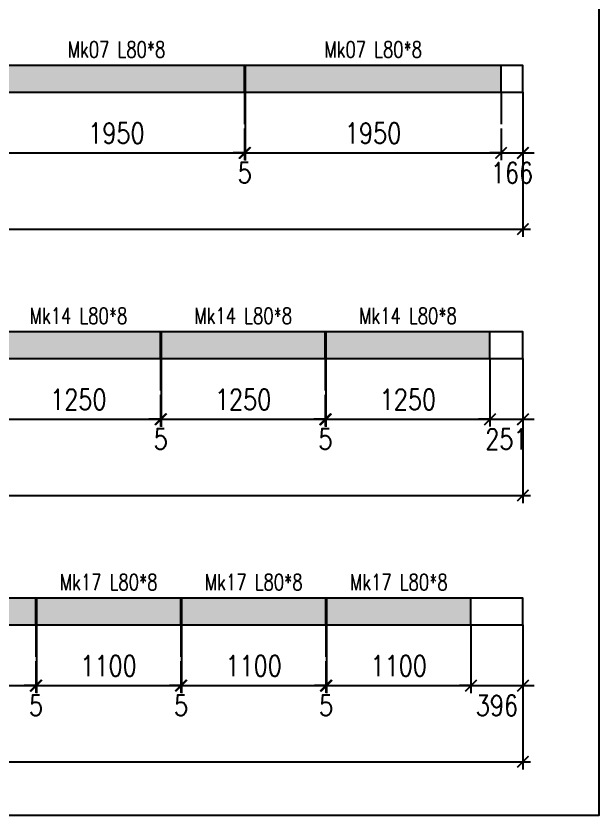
# Model space of a CAD drawing. Header units: millimetres. Extents: x -56 to 421004, y -1 to 91234.
# Drawn here: x 180866 to 185307, y 66304 to 72392 of the extents above; entities that cross this region are included whole.
import ezdxf
from ezdxf.enums import TextEntityAlignment as Align

# ---------------------------------------------------------------- set-up
doc = ezdxf.new("R2010")
doc.units = ezdxf.units.MM
doc.styles.add('EasyCutStyle', font='romans.shx', dxfattribs={"width": 0.8})
doc.styles.add('EasyCutStyleOptimezeBars', font='Romans.shx', dxfattribs={"width": 0.8})
doc.dimstyles.new('EasyCutDimOptimezeBars', dxfattribs={"dimscale": 57.971, "dimtxt": 2.7, "dimasz": 1.5, "dimexe": 1, "dimexo": 0, "dimgap": 1.25, "dimtad": 1, "dimdec": 1, "dimrnd": 0.5, "dimzin": 12, "dimdsep": 46, "dimtxsty": 'EasyCutStyleOptimezeBars', "dimblk": 'ARCHTICK', "dimblk1": 'ARCHTICK', "dimblk2": 'ARCHTICK', "dimcen": 1, "dimdle": 1, "dimclrd": 1, "dimclre": 1, "dimclrt": 3, "dimadec": 3, "dimazin": 0, "dimtfac": 1, "dimtdec": 1, "dimtix": 1, "dimtmove": 0, "dimatfit": 3, "dimfxl": 1, "dimtfill": 1, "dimtolj": 1, "dimtzin": 0, "dimarcsym": 0})

# ---------------------------------------------------------------- blocks, each defined once
blk = doc.blocks.new('_ArchTick')
at = {"color": 0, "linetype": 'ByBlock', "const_width": 0.15}
blk.add_lwpolyline([(-0.5, -0.5), (0.5, 0.5)], dxfattribs=at)
blk = doc.blocks.new('*D1049')
at = {"color": 1, "lineweight": -2}
for p, q in [((180656.3, 71812.1), (180656.3, 71290.3)), ((182606.3, 71812.1), (182606.3, 71290.3)), ((180598.3, 71348.3), (182664.2, 71348.3))]:
    blk.add_line(p, q, dxfattribs=at)
at = {"layer": 'Defpoints', "color": 0}
for p in [(180656.3, 71812.1), (182606.3, 71812.1), (182606.3, 71348.3)]:
    blk.add_point(p, dxfattribs=at)
at = {"color": 1, "lineweight": -2, "xscale": 86.9637, "yscale": 86.9637, "zscale": 86.9637, "rotation": 180}
blk.add_blockref('_ArchTick', (180656.3, 71348.3), dxfattribs=at)
at = {"color": 1, "lineweight": -2, "xscale": 86.9637, "yscale": 86.9637, "zscale": 86.9637}
blk.add_blockref('_ArchTick', (182606.3, 71348.3), dxfattribs=at)
at = {"color": 3, "insert": (181631.3, 71499), "char_height": 156.53, "attachment_point": 5, "style": 'EasyCutStyleOptimezeBars', "bg_fill": 3, "box_fill_scale": 1.1, "bg_fill_color": 256, "bg_fill_true_color": 13158600, "bg_fill_transparency": 4837208}
blk.add_mtext('\\A1;1950', dxfattribs=at)
blk = doc.blocks.new('*D1050')
at = {"color": 1, "lineweight": -2}
for p, q in [((182606.3, 71812.1), (182606.3, 71290.3)), ((182611.3, 71812.1), (182611.3, 71290.3)), ((182606.3, 71348.3), (182519.3, 71348.3)), ((182606.3, 71348.3), (182611.3, 71348.3)), ((182611.3, 71348.3), (182698.2, 71348.3))]:
    blk.add_line(p, q, dxfattribs=at)
at = {"layer": 'Defpoints', "color": 0}
for p in [(182606.3, 71812.1), (182611.3, 71812.1), (182611.3, 71348.3)]:
    blk.add_point(p, dxfattribs=at)
at = {"color": 1, "lineweight": -2, "xscale": 86.9637, "yscale": 86.9637, "zscale": 86.9637}
blk.add_blockref('_ArchTick', (182606.3, 71348.3), dxfattribs=at)
at = {"color": 1, "lineweight": -2, "xscale": 86.9637, "yscale": 86.9637, "zscale": 86.9637, "rotation": 180}
blk.add_blockref('_ArchTick', (182611.3, 71348.3), dxfattribs=at)
at = {"color": 3, "char_height": 156.53, "attachment_point": 5, "style": 'EasyCutStyleOptimezeBars', "bg_fill": 3, "box_fill_scale": 1.1, "bg_fill_color": 256, "bg_fill_true_color": 13158600}
for s, insert, bg_fill_transparency in [('\\A1;', (182608.8, 71551.2), 14860368), ('\\A1;5', (182608.8, 71197.5), 14860304)]:
    blk.add_mtext(s, dxfattribs=dict(at, insert=insert, bg_fill_transparency=bg_fill_transparency))
blk = doc.blocks.new('*D1051')
at = {"color": 1, "lineweight": -2}
for p, q in [((182611.3, 71812.1), (182611.3, 71290.3)), ((184561.3, 71812.1), (184561.3, 71290.3)), ((182553.3, 71348.3), (184619.2, 71348.3))]:
    blk.add_line(p, q, dxfattribs=at)
at = {"layer": 'Defpoints', "color": 0}
for p in [(182611.3, 71812.1), (184561.3, 71812.1), (184561.3, 71348.3)]:
    blk.add_point(p, dxfattribs=at)
at = {"color": 1, "lineweight": -2, "xscale": 86.9637, "yscale": 86.9637, "zscale": 86.9637, "rotation": 180}
blk.add_blockref('_ArchTick', (182611.3, 71348.3), dxfattribs=at)
at = {"color": 1, "lineweight": -2, "xscale": 86.9637, "yscale": 86.9637, "zscale": 86.9637}
blk.add_blockref('_ArchTick', (184561.3, 71348.3), dxfattribs=at)
at = {"color": 3, "insert": (183586.3, 71499), "char_height": 156.53, "attachment_point": 5, "style": 'EasyCutStyleOptimezeBars', "bg_fill": 3, "box_fill_scale": 1.1, "bg_fill_color": 256, "bg_fill_true_color": 13158600, "bg_fill_transparency": 0}
blk.add_mtext('\\A1;1950', dxfattribs=at)
blk = doc.blocks.new('*D1052')
at = {"color": 1, "lineweight": -2}
for p, q in [((184561.3, 71812.1), (184561.3, 71290.3)), ((184727.3, 71812.1), (184727.3, 71290.3)), ((184561.3, 71348.3), (184474.3, 71348.3)), ((184561.3, 71348.3), (184727.3, 71348.3)), ((184727.3, 71348.3), (184814.2, 71348.3))]:
    blk.add_line(p, q, dxfattribs=at)
at = {"layer": 'Defpoints', "color": 0}
for p in [(184561.3, 71812.1), (184727.3, 71812.1), (184727.3, 71348.3)]:
    blk.add_point(p, dxfattribs=at)
at = {"color": 1, "lineweight": -2, "xscale": 86.9637, "yscale": 86.9637, "zscale": 86.9637}
blk.add_blockref('_ArchTick', (184561.3, 71348.3), dxfattribs=at)
at = {"color": 1, "lineweight": -2, "xscale": 86.9637, "yscale": 86.9637, "zscale": 86.9637, "rotation": 180}
blk.add_blockref('_ArchTick', (184727.3, 71348.3), dxfattribs=at)
at = {"color": 3, "char_height": 156.53, "attachment_point": 5, "style": 'EasyCutStyleOptimezeBars', "bg_fill": 3, "box_fill_scale": 1.1, "bg_fill_color": 256, "bg_fill_true_color": 13158600}
for s, insert, bg_fill_transparency in [('\\A1;', (184644.3, 71551.2), 14878752), ('\\A1;166', (184644.3, 71197.5), 10650124)]:
    blk.add_mtext(s, dxfattribs=dict(at, insert=insert, bg_fill_transparency=bg_fill_transparency))
blk = doc.blocks.new('*D1053')
at = {"color": 1, "lineweight": -2}
for p, q in [((172726.3, 71812.1), (172726.3, 70710.5)), ((184727.3, 71812.1), (184727.3, 70710.5)), ((172668.3, 70768.5), (184785.2, 70768.5))]:
    blk.add_line(p, q, dxfattribs=at)
at = {"layer": 'Defpoints', "color": 0}
for p in [(172726.3, 71812.1), (184727.3, 71812.1), (184727.3, 70768.5)]:
    blk.add_point(p, dxfattribs=at)
at = {"color": 1, "lineweight": -2, "xscale": 86.9637, "yscale": 86.9637, "zscale": 86.9637, "rotation": 180}
blk.add_blockref('_ArchTick', (172726.3, 70768.5), dxfattribs=at)
at = {"color": 1, "lineweight": -2, "xscale": 86.9637, "yscale": 86.9637, "zscale": 86.9637}
blk.add_blockref('_ArchTick', (184727.3, 70768.5), dxfattribs=at)
at = {"color": 3, "insert": (178726.8, 70919.3), "char_height": 156.53, "attachment_point": 5, "style": 'EasyCutStyleOptimezeBars', "bg_fill": 3, "box_fill_scale": 1.1, "bg_fill_color": 256, "bg_fill_true_color": 13158600, "bg_fill_transparency": 0}
blk.add_mtext('\\A1;12001', dxfattribs=at)
blk = doc.blocks.new('*D1067')
at = {"color": 1, "lineweight": -2}
for p, q in [((180716.3, 69782.9), (180716.3, 69261.2)), ((181966.3, 69782.9), (181966.3, 69261.2)), ((180658.3, 69319.1), (182024.2, 69319.1))]:
    blk.add_line(p, q, dxfattribs=at)
at = {"layer": 'Defpoints', "color": 0}
for p in [(180716.3, 69782.9), (181966.3, 69782.9), (181966.3, 69319.1)]:
    blk.add_point(p, dxfattribs=at)
at = {"color": 1, "lineweight": -2, "xscale": 86.9637, "yscale": 86.9637, "zscale": 86.9637, "rotation": 180}
blk.add_blockref('_ArchTick', (180716.3, 69319.1), dxfattribs=at)
at = {"color": 1, "lineweight": -2, "xscale": 86.9637, "yscale": 86.9637, "zscale": 86.9637}
blk.add_blockref('_ArchTick', (181966.3, 69319.1), dxfattribs=at)
at = {"color": 3, "insert": (181341.3, 69469.9), "char_height": 156.53, "attachment_point": 5, "style": 'EasyCutStyleOptimezeBars', "bg_fill": 3, "box_fill_scale": 1.1, "bg_fill_color": 256, "bg_fill_true_color": 13158600, "bg_fill_transparency": 3562700}
blk.add_mtext('\\A1;1250', dxfattribs=at)
blk = doc.blocks.new('*D1068')
at = {"color": 1, "lineweight": -2}
for p, q in [((181966.3, 69782.9), (181966.3, 69261.2)), ((181971.3, 69782.9), (181971.3, 69261.2)), ((181966.3, 69319.1), (181879.3, 69319.1)), ((181966.3, 69319.1), (181971.3, 69319.1)), ((181971.3, 69319.1), (182058.2, 69319.1))]:
    blk.add_line(p, q, dxfattribs=at)
at = {"layer": 'Defpoints', "color": 0}
for p in [(181966.3, 69782.9), (181971.3, 69782.9), (181971.3, 69319.1)]:
    blk.add_point(p, dxfattribs=at)
at = {"color": 1, "lineweight": -2, "xscale": 86.9637, "yscale": 86.9637, "zscale": 86.9637}
blk.add_blockref('_ArchTick', (181966.3, 69319.1), dxfattribs=at)
at = {"color": 1, "lineweight": -2, "xscale": 86.9637, "yscale": 86.9637, "zscale": 86.9637, "rotation": 180}
blk.add_blockref('_ArchTick', (181971.3, 69319.1), dxfattribs=at)
at = {"color": 3, "char_height": 156.53, "attachment_point": 5, "style": 'EasyCutStyleOptimezeBars', "bg_fill": 3, "box_fill_scale": 1.1, "bg_fill_color": 256, "bg_fill_true_color": 13158600}
for s, insert, bg_fill_transparency in [('\\A1;', (181968.8, 69522), 15712400), ('\\A1;5', (181968.8, 69168.4), 15712336)]:
    blk.add_mtext(s, dxfattribs=dict(at, insert=insert, bg_fill_transparency=bg_fill_transparency))
blk = doc.blocks.new('*D1069')
at = {"color": 1, "lineweight": -2}
for p, q in [((181971.3, 69782.9), (181971.3, 69261.2)), ((183221.3, 69782.9), (183221.3, 69261.2)), ((181913.3, 69319.1), (183279.2, 69319.1))]:
    blk.add_line(p, q, dxfattribs=at)
at = {"layer": 'Defpoints', "color": 0}
for p in [(181971.3, 69782.9), (183221.3, 69782.9), (183221.3, 69319.1)]:
    blk.add_point(p, dxfattribs=at)
at = {"color": 1, "lineweight": -2, "xscale": 86.9637, "yscale": 86.9637, "zscale": 86.9637, "rotation": 180}
blk.add_blockref('_ArchTick', (181971.3, 69319.1), dxfattribs=at)
at = {"color": 1, "lineweight": -2, "xscale": 86.9637, "yscale": 86.9637, "zscale": 86.9637}
blk.add_blockref('_ArchTick', (183221.3, 69319.1), dxfattribs=at)
at = {"color": 3, "insert": (182596.3, 69469.9), "char_height": 156.53, "attachment_point": 5, "style": 'EasyCutStyleOptimezeBars', "bg_fill": 3, "box_fill_scale": 1.1, "bg_fill_color": 256, "bg_fill_true_color": 13158600, "bg_fill_transparency": 15721536}
blk.add_mtext('\\A1;1250', dxfattribs=at)
blk = doc.blocks.new('*D1070')
at = {"color": 1, "lineweight": -2}
for p, q in [((183221.3, 69782.9), (183221.3, 69261.2)), ((183226.3, 69782.9), (183226.3, 69261.2)), ((183221.3, 69319.1), (183134.3, 69319.1)), ((183221.3, 69319.1), (183226.3, 69319.1)), ((183226.3, 69319.1), (183313.2, 69319.1))]:
    blk.add_line(p, q, dxfattribs=at)
at = {"layer": 'Defpoints', "color": 0}
for p in [(183221.3, 69782.9), (183226.3, 69782.9), (183226.3, 69319.1)]:
    blk.add_point(p, dxfattribs=at)
at = {"color": 1, "lineweight": -2, "xscale": 86.9637, "yscale": 86.9637, "zscale": 86.9637}
blk.add_blockref('_ArchTick', (183221.3, 69319.1), dxfattribs=at)
at = {"color": 1, "lineweight": -2, "xscale": 86.9637, "yscale": 86.9637, "zscale": 86.9637, "rotation": 180}
blk.add_blockref('_ArchTick', (183226.3, 69319.1), dxfattribs=at)
at = {"color": 3, "char_height": 156.53, "attachment_point": 5, "style": 'EasyCutStyleOptimezeBars', "bg_fill": 3, "box_fill_scale": 1.1, "bg_fill_color": 256, "bg_fill_true_color": 13158600}
for s, insert, bg_fill_transparency in [('\\A1;', (183223.8, 69522), 15626396), ('\\A1;5', (183223.8, 69168.4), 10661812)]:
    blk.add_mtext(s, dxfattribs=dict(at, insert=insert, bg_fill_transparency=bg_fill_transparency))
blk = doc.blocks.new('*D1071')
at = {"color": 1, "lineweight": -2}
for p, q in [((183226.3, 69782.9), (183226.3, 69261.2)), ((184476.3, 69782.9), (184476.3, 69261.2)), ((183168.3, 69319.1), (184534.2, 69319.1))]:
    blk.add_line(p, q, dxfattribs=at)
at = {"layer": 'Defpoints', "color": 0}
for p in [(183226.3, 69782.9), (184476.3, 69782.9), (184476.3, 69319.1)]:
    blk.add_point(p, dxfattribs=at)
at = {"color": 1, "lineweight": -2, "xscale": 86.9637, "yscale": 86.9637, "zscale": 86.9637, "rotation": 180}
blk.add_blockref('_ArchTick', (183226.3, 69319.1), dxfattribs=at)
at = {"color": 1, "lineweight": -2, "xscale": 86.9637, "yscale": 86.9637, "zscale": 86.9637}
blk.add_blockref('_ArchTick', (184476.3, 69319.1), dxfattribs=at)
at = {"color": 3, "insert": (183851.3, 69469.9), "char_height": 156.53, "attachment_point": 5, "style": 'EasyCutStyleOptimezeBars', "bg_fill": 3, "box_fill_scale": 1.1, "bg_fill_color": 256, "bg_fill_true_color": 13158600, "bg_fill_transparency": 10662328}
blk.add_mtext('\\A1;1250', dxfattribs=at)
blk = doc.blocks.new('*D1072')
at = {"color": 1, "lineweight": -2}
for p, q in [((184476.3, 69782.9), (184476.3, 69261.2)), ((184727.3, 69782.9), (184727.3, 69261.2)), ((184476.3, 69319.1), (184389.3, 69319.1)), ((184476.3, 69319.1), (184727.3, 69319.1)), ((184727.3, 69319.1), (184814.2, 69319.1))]:
    blk.add_line(p, q, dxfattribs=at)
at = {"layer": 'Defpoints', "color": 0}
for p in [(184476.3, 69782.9), (184727.3, 69782.9), (184727.3, 69319.1)]:
    blk.add_point(p, dxfattribs=at)
at = {"color": 1, "lineweight": -2, "xscale": 86.9637, "yscale": 86.9637, "zscale": 86.9637}
blk.add_blockref('_ArchTick', (184476.3, 69319.1), dxfattribs=at)
at = {"color": 1, "lineweight": -2, "xscale": 86.9637, "yscale": 86.9637, "zscale": 86.9637, "rotation": 180}
blk.add_blockref('_ArchTick', (184727.3, 69319.1), dxfattribs=at)
at = {"color": 3, "insert": (184601.8, 69522), "char_height": 156.53, "attachment_point": 5, "style": 'EasyCutStyleOptimezeBars', "bg_fill": 3, "box_fill_scale": 1.1, "bg_fill_color": 256, "bg_fill_true_color": 13158600, "bg_fill_transparency": 15720988}
blk.add_mtext('\\A1;', dxfattribs=at)
at = {"color": 3, "insert": (184601.8, 69168.4), "char_height": 156.53, "attachment_point": 5, "style": 'EasyCutStyleOptimezeBars', "bg_fill": 3, "box_fill_scale": 1.1, "bg_fill_color": 256, "bg_fill_true_color": 13158600, "bg_fill_transparency": 10663360}
blk.add_mtext('\\A1;251', dxfattribs=at)
blk = doc.blocks.new('*D1073')
at = {"color": 1, "lineweight": -2}
for p, q in [((172726.3, 69782.9), (172726.3, 68681.4)), ((184727.3, 69782.9), (184727.3, 68681.4)), ((172668.3, 68739.4), (184785.2, 68739.4))]:
    blk.add_line(p, q, dxfattribs=at)
at = {"layer": 'Defpoints', "color": 0}
for p in [(172726.3, 69782.9), (184727.3, 69782.9), (184727.3, 68739.4)]:
    blk.add_point(p, dxfattribs=at)
at = {"color": 1, "lineweight": -2, "xscale": 86.9637, "yscale": 86.9637, "zscale": 86.9637, "rotation": 180}
blk.add_blockref('_ArchTick', (172726.3, 68739.4), dxfattribs=at)
at = {"color": 1, "lineweight": -2, "xscale": 86.9637, "yscale": 86.9637, "zscale": 86.9637}
blk.add_blockref('_ArchTick', (184727.3, 68739.4), dxfattribs=at)
at = {"color": 3, "insert": (178726.8, 68890.1), "char_height": 156.53, "attachment_point": 5, "style": 'EasyCutStyleOptimezeBars', "bg_fill": 3, "box_fill_scale": 1.1, "bg_fill_color": 256, "bg_fill_true_color": 13158600, "bg_fill_transparency": 10651156}
blk.add_mtext('\\A1;12001', dxfattribs=at)
blk = doc.blocks.new('*D1087')
at = {"color": 1, "lineweight": -2}
for p, q in [((179866.3, 67753.8), (179866.3, 67232)), ((181016.3, 67753.8), (181016.3, 67232)), ((179808.3, 67290), (181074.2, 67290))]:
    blk.add_line(p, q, dxfattribs=at)
at = {"layer": 'Defpoints', "color": 0}
for p in [(179866.3, 67753.8), (181016.3, 67753.8), (181016.3, 67290)]:
    blk.add_point(p, dxfattribs=at)
at = {"color": 1, "lineweight": -2, "xscale": 86.9637, "yscale": 86.9637, "zscale": 86.9637, "rotation": 180}
blk.add_blockref('_ArchTick', (179866.3, 67290), dxfattribs=at)
at = {"color": 1, "lineweight": -2, "xscale": 86.9637, "yscale": 86.9637, "zscale": 86.9637}
blk.add_blockref('_ArchTick', (181016.3, 67290), dxfattribs=at)
at = {"color": 3, "insert": (180441.3, 67440.7), "char_height": 156.53, "attachment_point": 5, "style": 'EasyCutStyleOptimezeBars', "bg_fill": 3, "box_fill_scale": 1.1, "bg_fill_color": 256, "bg_fill_true_color": 13158600, "bg_fill_transparency": 4837207}
blk.add_mtext('\\A1;1150', dxfattribs=at)
blk = doc.blocks.new('*D1088')
at = {"color": 1, "lineweight": -2}
for p, q in [((181016.3, 67753.8), (181016.3, 67232)), ((181021.3, 67753.8), (181021.3, 67232)), ((181016.3, 67290), (180929.3, 67290)), ((181016.3, 67290), (181021.3, 67290)), ((181021.3, 67290), (181108.2, 67290))]:
    blk.add_line(p, q, dxfattribs=at)
at = {"layer": 'Defpoints', "color": 0}
for p in [(181016.3, 67753.8), (181021.3, 67753.8), (181021.3, 67290)]:
    blk.add_point(p, dxfattribs=at)
at = {"color": 1, "lineweight": -2, "xscale": 86.9637, "yscale": 86.9637, "zscale": 86.9637}
blk.add_blockref('_ArchTick', (181016.3, 67290), dxfattribs=at)
at = {"color": 1, "lineweight": -2, "xscale": 86.9637, "yscale": 86.9637, "zscale": 86.9637, "rotation": 180}
blk.add_blockref('_ArchTick', (181021.3, 67290), dxfattribs=at)
at = {"color": 3, "char_height": 156.53, "attachment_point": 5, "style": 'EasyCutStyleOptimezeBars', "bg_fill": 3, "box_fill_scale": 1.1, "bg_fill_color": 256, "bg_fill_true_color": 13158600}
for s, insert, bg_fill_transparency in [('\\A1;', (181018.8, 67492.9), 16498912), ('\\A1;5', (181018.8, 67139.2), 16498848)]:
    blk.add_mtext(s, dxfattribs=dict(at, insert=insert, bg_fill_transparency=bg_fill_transparency))
blk = doc.blocks.new('*D1089')
at = {"color": 1, "lineweight": -2}
for p, q in [((181021.3, 67753.8), (181021.3, 67232)), ((182121.3, 67753.8), (182121.3, 67232)), ((180963.3, 67290), (182179.2, 67290))]:
    blk.add_line(p, q, dxfattribs=at)
at = {"layer": 'Defpoints', "color": 0}
for p in [(181021.3, 67753.8), (182121.3, 67753.8), (182121.3, 67290)]:
    blk.add_point(p, dxfattribs=at)
at = {"color": 1, "lineweight": -2, "xscale": 86.9637, "yscale": 86.9637, "zscale": 86.9637, "rotation": 180}
blk.add_blockref('_ArchTick', (181021.3, 67290), dxfattribs=at)
at = {"color": 1, "lineweight": -2, "xscale": 86.9637, "yscale": 86.9637, "zscale": 86.9637}
blk.add_blockref('_ArchTick', (182121.3, 67290), dxfattribs=at)
at = {"color": 3, "insert": (181571.3, 67440.7), "char_height": 156.53, "attachment_point": 5, "style": 'EasyCutStyleOptimezeBars', "bg_fill": 3, "box_fill_scale": 1.1, "bg_fill_color": 256, "bg_fill_true_color": 13158600, "bg_fill_transparency": 4259909}
blk.add_mtext('\\A1;1100', dxfattribs=at)
blk = doc.blocks.new('*D1090')
at = {"color": 1, "lineweight": -2}
for p, q in [((182121.3, 67753.8), (182121.3, 67232)), ((182126.3, 67753.8), (182126.3, 67232)), ((182121.3, 67290), (182034.3, 67290)), ((182121.3, 67290), (182126.3, 67290)), ((182126.3, 67290), (182213.2, 67290))]:
    blk.add_line(p, q, dxfattribs=at)
at = {"layer": 'Defpoints', "color": 0}
for p in [(182121.3, 67753.8), (182126.3, 67753.8), (182126.3, 67290)]:
    blk.add_point(p, dxfattribs=at)
at = {"color": 1, "lineweight": -2, "xscale": 86.9637, "yscale": 86.9637, "zscale": 86.9637}
blk.add_blockref('_ArchTick', (182121.3, 67290), dxfattribs=at)
at = {"color": 1, "lineweight": -2, "xscale": 86.9637, "yscale": 86.9637, "zscale": 86.9637, "rotation": 180}
blk.add_blockref('_ArchTick', (182126.3, 67290), dxfattribs=at)
at = {"color": 3, "char_height": 156.53, "attachment_point": 5, "style": 'EasyCutStyleOptimezeBars', "bg_fill": 3, "box_fill_scale": 1.1, "bg_fill_color": 256, "bg_fill_true_color": 13158600}
for s, insert, bg_fill_transparency in [('\\A1;', (182123.8, 67492.9), 10810388), ('\\A1;5', (182123.8, 67139.2), 0)]:
    blk.add_mtext(s, dxfattribs=dict(at, insert=insert, bg_fill_transparency=bg_fill_transparency))
blk = doc.blocks.new('*D1091')
at = {"color": 1, "lineweight": -2}
for p, q in [((182126.3, 67753.8), (182126.3, 67232)), ((183226.3, 67753.8), (183226.3, 67232)), ((182068.3, 67290), (183284.2, 67290))]:
    blk.add_line(p, q, dxfattribs=at)
at = {"layer": 'Defpoints', "color": 0}
for p in [(182126.3, 67753.8), (183226.3, 67753.8), (183226.3, 67290)]:
    blk.add_point(p, dxfattribs=at)
at = {"color": 1, "lineweight": -2, "xscale": 86.9637, "yscale": 86.9637, "zscale": 86.9637, "rotation": 180}
blk.add_blockref('_ArchTick', (182126.3, 67290), dxfattribs=at)
at = {"color": 1, "lineweight": -2, "xscale": 86.9637, "yscale": 86.9637, "zscale": 86.9637}
blk.add_blockref('_ArchTick', (183226.3, 67290), dxfattribs=at)
at = {"color": 3, "insert": (182676.3, 67440.7), "char_height": 156.53, "attachment_point": 5, "style": 'EasyCutStyleOptimezeBars', "bg_fill": 3, "box_fill_scale": 1.1, "bg_fill_color": 256, "bg_fill_true_color": 13158600, "bg_fill_transparency": 4837207}
blk.add_mtext('\\A1;1100', dxfattribs=at)
blk = doc.blocks.new('*D1092')
at = {"color": 1, "lineweight": -2}
for p, q in [((183226.3, 67753.8), (183226.3, 67232)), ((183231.3, 67753.8), (183231.3, 67232)), ((183226.3, 67290), (183139.3, 67290)), ((183226.3, 67290), (183231.3, 67290)), ((183231.3, 67290), (183318.2, 67290))]:
    blk.add_line(p, q, dxfattribs=at)
at = {"layer": 'Defpoints', "color": 0}
for p in [(183226.3, 67753.8), (183231.3, 67753.8), (183231.3, 67290)]:
    blk.add_point(p, dxfattribs=at)
at = {"color": 1, "lineweight": -2, "xscale": 86.9637, "yscale": 86.9637, "zscale": 86.9637}
blk.add_blockref('_ArchTick', (183226.3, 67290), dxfattribs=at)
at = {"color": 1, "lineweight": -2, "xscale": 86.9637, "yscale": 86.9637, "zscale": 86.9637, "rotation": 180}
blk.add_blockref('_ArchTick', (183231.3, 67290), dxfattribs=at)
at = {"color": 3, "char_height": 156.53, "attachment_point": 5, "style": 'EasyCutStyleOptimezeBars', "bg_fill": 3, "box_fill_scale": 1.1, "bg_fill_color": 256, "bg_fill_true_color": 13158600}
for s, insert, bg_fill_transparency in [('\\A1;', (183228.8, 67492.9), 16531680), ('\\A1;5', (183228.8, 67139.2), 16531616)]:
    blk.add_mtext(s, dxfattribs=dict(at, insert=insert, bg_fill_transparency=bg_fill_transparency))
blk = doc.blocks.new('*D1093')
at = {"color": 1, "lineweight": -2}
for p, q in [((183231.3, 67753.8), (183231.3, 67232)), ((184331.3, 67753.8), (184331.3, 67232)), ((183173.3, 67290), (184389.2, 67290))]:
    blk.add_line(p, q, dxfattribs=at)
at = {"layer": 'Defpoints', "color": 0}
for p in [(183231.3, 67753.8), (184331.3, 67753.8), (184331.3, 67290)]:
    blk.add_point(p, dxfattribs=at)
at = {"color": 1, "lineweight": -2, "xscale": 86.9637, "yscale": 86.9637, "zscale": 86.9637, "rotation": 180}
blk.add_blockref('_ArchTick', (183231.3, 67290), dxfattribs=at)
at = {"color": 1, "lineweight": -2, "xscale": 86.9637, "yscale": 86.9637, "zscale": 86.9637}
blk.add_blockref('_ArchTick', (184331.3, 67290), dxfattribs=at)
at = {"color": 3, "insert": (183781.3, 67440.7), "char_height": 156.53, "attachment_point": 5, "style": 'EasyCutStyleOptimezeBars', "bg_fill": 3, "box_fill_scale": 1.1, "bg_fill_color": 256, "bg_fill_true_color": 13158600, "bg_fill_transparency": 4259909}
blk.add_mtext('\\A1;1100', dxfattribs=at)
blk = doc.blocks.new('*D1094')
at = {"color": 1, "lineweight": -2}
for p, q in [((184331.3, 67753.8), (184331.3, 67232)), ((184727.3, 67753.8), (184727.3, 67232)), ((184331.3, 67290), (184244.3, 67290)), ((184331.3, 67290), (184727.3, 67290)), ((184727.3, 67290), (184814.2, 67290))]:
    blk.add_line(p, q, dxfattribs=at)
at = {"layer": 'Defpoints', "color": 0}
for p in [(184331.3, 67753.8), (184727.3, 67753.8), (184727.3, 67290)]:
    blk.add_point(p, dxfattribs=at)
at = {"color": 1, "lineweight": -2, "xscale": 86.9637, "yscale": 86.9637, "zscale": 86.9637}
blk.add_blockref('_ArchTick', (184331.3, 67290), dxfattribs=at)
at = {"color": 1, "lineweight": -2, "xscale": 86.9637, "yscale": 86.9637, "zscale": 86.9637, "rotation": 180}
blk.add_blockref('_ArchTick', (184727.3, 67290), dxfattribs=at)
at = {"color": 3, "insert": (184529.3, 67492.9), "char_height": 156.53, "attachment_point": 5, "style": 'EasyCutStyleOptimezeBars', "bg_fill": 3, "box_fill_scale": 1.1, "bg_fill_color": 256, "bg_fill_true_color": 13158600, "bg_fill_transparency": 16549920}
blk.add_mtext('\\A1;', dxfattribs=at)
at = {"color": 3, "insert": (184529.3, 67139.2), "char_height": 156.53, "attachment_point": 5, "style": 'EasyCutStyleOptimezeBars', "bg_fill": 3, "box_fill_scale": 1.1, "bg_fill_color": 256, "bg_fill_true_color": 13158600, "bg_fill_transparency": 10810904}
blk.add_mtext('\\A1;396', dxfattribs=at)
blk = doc.blocks.new('*D1095')
at = {"color": 1, "lineweight": -2}
for p, q in [((172726.3, 67753.8), (172726.3, 66652.2)), ((184727.3, 67753.8), (184727.3, 66652.2)), ((172668.3, 66710.2), (184785.2, 66710.2))]:
    blk.add_line(p, q, dxfattribs=at)
at = {"layer": 'Defpoints', "color": 0}
for p in [(172726.3, 67753.8), (184727.3, 67753.8), (184727.3, 66710.2)]:
    blk.add_point(p, dxfattribs=at)
at = {"color": 1, "lineweight": -2, "xscale": 86.9637, "yscale": 86.9637, "zscale": 86.9637, "rotation": 180}
blk.add_blockref('_ArchTick', (172726.3, 66710.2), dxfattribs=at)
at = {"color": 1, "lineweight": -2, "xscale": 86.9637, "yscale": 86.9637, "zscale": 86.9637}
blk.add_blockref('_ArchTick', (184727.3, 66710.2), dxfattribs=at)
at = {"color": 3, "insert": (178726.8, 66861), "char_height": 156.53, "attachment_point": 5, "style": 'EasyCutStyleOptimezeBars', "bg_fill": 3, "box_fill_scale": 1.1, "bg_fill_color": 256, "bg_fill_true_color": 13158600, "bg_fill_transparency": 0}
blk.add_mtext('\\A1;12001', dxfattribs=at)

msp = doc.modelspace()

# ---------------------------------------------------------------- linework, layer by layer
at = {"color": 5}
msp.add_lwpolyline([(168088.21, 66304.39), (185307.02, 66304.39), (185307.02, 78479.31), (168088.21, 78479.31)], close=True, dxfattribs=at)
at = {"color": 231, "true_color": 0xfd58be}
for points in [[(172726.27, 71812.09), (184727.27, 71812.09), (184727.27, 72015), (172726.27, 72015)], [(172726.27, 69782.94), (184727.27, 69782.94), (184727.27, 69985.85), (172726.27, 69985.85)], [(172726.27, 67753.78), (184727.27, 67753.78), (184727.27, 67956.7), (172726.27, 67956.7)]]:
    msp.add_lwpolyline(points, close=True, dxfattribs=at)
at = {"color": 7}
for points in [[(180656.27, 71812.09), (182606.27, 71812.09), (182606.27, 72015), (180656.27, 72015)], [(182611.27, 71812.09), (184561.27, 71812.09), (184561.27, 72015), (182611.27, 72015)], [(180716.27, 69782.94), (181966.27, 69782.94), (181966.27, 69985.85), (180716.27, 69985.85)], [(181971.27, 69782.94), (183221.27, 69782.94), (183221.27, 69985.85), (181971.27, 69985.85)], [(183226.27, 69782.94), (184476.27, 69782.94), (184476.27, 69985.85), (183226.27, 69985.85)], [(179866.27, 67753.78), (181016.27, 67753.78), (181016.27, 67956.7), (179866.27, 67956.7)], [(181021.27, 67753.78), (182121.27, 67753.78), (182121.27, 67956.7), (181021.27, 67956.7)], [(182126.27, 67753.78), (183226.27, 67753.78), (183226.27, 67956.7), (182126.27, 67956.7)], [(183231.27, 67753.78), (184331.27, 67753.78), (184331.27, 67956.7), (183231.27, 67956.7)]]:
    msp.add_lwpolyline(points, close=True, dxfattribs=at)
at = {"color": 54, "true_color": 0xa08f17}
for points in [[(180656.27, 71812.09), (182606.27, 71812.09), (180656.27, 72015), (182606.27, 72015)], [(182611.27, 71812.09), (184561.27, 71812.09), (182611.27, 72015), (184561.27, 72015)]]:
    msp.add_solid(points, dxfattribs=at)
at = {"color": 34, "true_color": 0x955e17}
for points in [[(180716.27, 69782.94), (181966.27, 69782.94), (180716.27, 69985.85), (181966.27, 69985.85)], [(181971.27, 69782.94), (183221.27, 69782.94), (181971.27, 69985.85), (183221.27, 69985.85)], [(183226.27, 69782.94), (184476.27, 69782.94), (183226.27, 69985.85), (184476.27, 69985.85)]]:
    msp.add_solid(points, dxfattribs=at)
at = {"color": 34, "true_color": 0x945717}
msp.add_solid([(179866.27, 67753.78), (181016.27, 67753.78), (179866.27, 67956.7), (181016.27, 67956.7)], dxfattribs=at)
at = {"color": 34, "true_color": 0x935417}
for points in [[(181021.27, 67753.78), (182121.27, 67753.78), (181021.27, 67956.7), (182121.27, 67956.7)], [(182126.27, 67753.78), (183226.27, 67753.78), (182126.27, 67956.7), (183226.27, 67956.7)], [(183231.27, 67753.78), (184331.27, 67753.78), (183231.27, 67956.7), (184331.27, 67956.7)]]:
    msp.add_solid(points, dxfattribs=at)

# ---------------------------------------------------------------- texts
at = {"style": 'EasyCutStyle', "width": 0.75}
for s, p in [('Mk07 L80*8', (181632.27, 72075.88)), ('Mk07 L80*8', (183587.27, 72075.88)), ('Mk14 L80*8', (181342.27, 70046.73)), ('Mk14 L80*8', (182597.27, 70046.73)), ('Mk14 L80*8', (183852.27, 70046.73)), ('Mk17 L80*8', (181572.27, 68017.57)), ('Mk17 L80*8', (182677.27, 68017.57)), ('Mk17 L80*8', (183782.27, 68017.57))]:
    msp.add_text(s, height=121.749, dxfattribs=at).set_placement(p, align=Align.CENTER)

# ---------------------------------------------------------------- next in the draw order: dimensions: what is measured, and where the dimension line sits
for base, p1, p2, picture, middle in [((182606.27, 71348.28), (180656.27, 71812.09), (182606.27, 71812.09), '*D1049', (181631.27, 71499.02)), ((181966.27, 69319.13), (180716.27, 69782.94), (181966.27, 69782.94), '*D1067', (181341.27, 69469.87)), ((181016.27, 67289.98), (179866.27, 67753.78), (181016.27, 67753.78), '*D1087', (180441.27, 67440.71))]:
    dim = msp.add_linear_dim(base=base, p1=p1, p2=p2, dimstyle='EasyCutDimOptimezeBars', override={"dimscale": 57.9758, "dimtad": 1})
    dim.commit()
    dim.dimension.update_dxf_attribs({"geometry": picture, "text_midpoint": middle})

# ---------------------------------------------------------------- next in the draw order: dimensions: what is measured, and where the dimension line sits
for base, p1, p2, picture, middle in [((182611.27, 71348.28), (182606.27, 71812.09), (182611.27, 71812.09), '*D1050', (182608.77, 71348.28)), ((181971.27, 69319.13), (181966.27, 69782.94), (181971.27, 69782.94), '*D1068', (181968.77, 69319.13)), ((181021.27, 67289.98), (181016.27, 67753.78), (181021.27, 67753.78), '*D1088', (181018.77, 67289.98))]:
    dim = msp.add_linear_dim(base=base, p1=p1, p2=p2, text='\\X<>', dimstyle='EasyCutDimOptimezeBars', override={"dimscale": 57.9758})
    dim.commit()
    dim.dimension.update_dxf_attribs({"geometry": picture, "text_midpoint": middle})

# ---------------------------------------------------------------- next in the draw order: dimensions: what is measured, and where the dimension line sits
for base, p1, p2, picture, middle in [((184561.27, 71348.28), (182611.27, 71812.09), (184561.27, 71812.09), '*D1051', (183586.27, 71499.02)), ((183221.27, 69319.13), (181971.27, 69782.94), (183221.27, 69782.94), '*D1069', (182596.27, 69469.87)), ((182121.27, 67289.98), (181021.27, 67753.78), (182121.27, 67753.78), '*D1089', (181571.27, 67440.71))]:
    dim = msp.add_linear_dim(base=base, p1=p1, p2=p2, dimstyle='EasyCutDimOptimezeBars', override={"dimscale": 57.9758, "dimtad": 1})
    dim.commit()
    dim.dimension.update_dxf_attribs({"geometry": picture, "text_midpoint": middle})

# ---------------------------------------------------------------- next in the draw order: dimensions: what is measured, and where the dimension line sits
for base, p1, p2, picture, middle in [((184727.27, 71348.28), (184561.27, 71812.09), (184727.27, 71812.09), '*D1052', (184644.27, 71348.28)), ((183226.27, 69319.13), (183221.27, 69782.94), (183226.27, 69782.94), '*D1070', (183223.77, 69319.13)), ((182126.27, 67289.98), (182121.27, 67753.78), (182126.27, 67753.78), '*D1090', (182123.77, 67289.98))]:
    dim = msp.add_linear_dim(base=base, p1=p1, p2=p2, text='\\X<>', dimstyle='EasyCutDimOptimezeBars', override={"dimscale": 57.9758})
    dim.commit()
    dim.dimension.update_dxf_attribs({"geometry": picture, "text_midpoint": middle})

# ---------------------------------------------------------------- next in the draw order: dimensions: what is measured, and where the dimension line sits
for base, p1, p2, picture, middle in [((184727.27, 70768.52), (172726.27, 71812.09), (184727.27, 71812.09), '*D1053', (178726.77, 70919.26)), ((184476.27, 69319.13), (183226.27, 69782.94), (184476.27, 69782.94), '*D1071', (183851.27, 69469.87)), ((183226.27, 67289.98), (182126.27, 67753.78), (183226.27, 67753.78), '*D1091', (182676.27, 67440.71))]:
    dim = msp.add_linear_dim(base=base, p1=p1, p2=p2, dimstyle='EasyCutDimOptimezeBars', override={"dimscale": 57.9758, "dimtad": 1})
    dim.commit()
    dim.dimension.update_dxf_attribs({"geometry": picture, "text_midpoint": middle})

# ---------------------------------------------------------------- next in the draw order: dimensions: what is measured, and where the dimension line sits
for base, p1, p2, picture, middle in [((184727.27, 69319.13), (184476.27, 69782.94), (184727.27, 69782.94), '*D1072', (184601.77, 69319.13)), ((183231.27, 67289.98), (183226.27, 67753.78), (183231.27, 67753.78), '*D1092', (183228.77, 67289.98))]:
    dim = msp.add_linear_dim(base=base, p1=p1, p2=p2, text='\\X<>', dimstyle='EasyCutDimOptimezeBars', override={"dimscale": 57.9758})
    dim.commit()
    dim.dimension.update_dxf_attribs({"geometry": picture, "text_midpoint": middle})

# ---------------------------------------------------------------- next in the draw order: dimensions: what is measured, and where the dimension line sits
for base, p1, p2, picture, middle in [((184727.27, 68739.37), (172726.27, 69782.94), (184727.27, 69782.94), '*D1073', (178726.77, 68890.11)), ((184331.27, 67289.98), (183231.27, 67753.78), (184331.27, 67753.78), '*D1093', (183781.27, 67440.71))]:
    dim = msp.add_linear_dim(base=base, p1=p1, p2=p2, dimstyle='EasyCutDimOptimezeBars', override={"dimscale": 57.9758, "dimtad": 1})
    dim.commit()
    dim.dimension.update_dxf_attribs({"geometry": picture, "text_midpoint": middle})

# ---------------------------------------------------------------- next in the draw order: dimensions: what is measured, and where the dimension line sits
dim = msp.add_linear_dim(base=(184727.27, 67289.98), p1=(184331.27, 67753.78), p2=(184727.27, 67753.78), text='\\X<>', dimstyle='EasyCutDimOptimezeBars', override={"dimscale": 57.9758})
dim.commit()
dim.dimension.update_dxf_attribs({"geometry": '*D1094', "text_midpoint": (184529.27, 67289.98)})

# ---------------------------------------------------------------- next in the draw order: dimensions: what is measured, and where the dimension line sits
dim = msp.add_linear_dim(base=(184727.27, 66710.22), p1=(172726.27, 67753.78), p2=(184727.27, 67753.78), dimstyle='EasyCutDimOptimezeBars', override={"dimscale": 57.9758, "dimtad": 1})
dim.commit()
dim.dimension.update_dxf_attribs({"geometry": '*D1095', "text_midpoint": (178726.77, 66860.96)})

doc.saveas('drawing.dxf')
